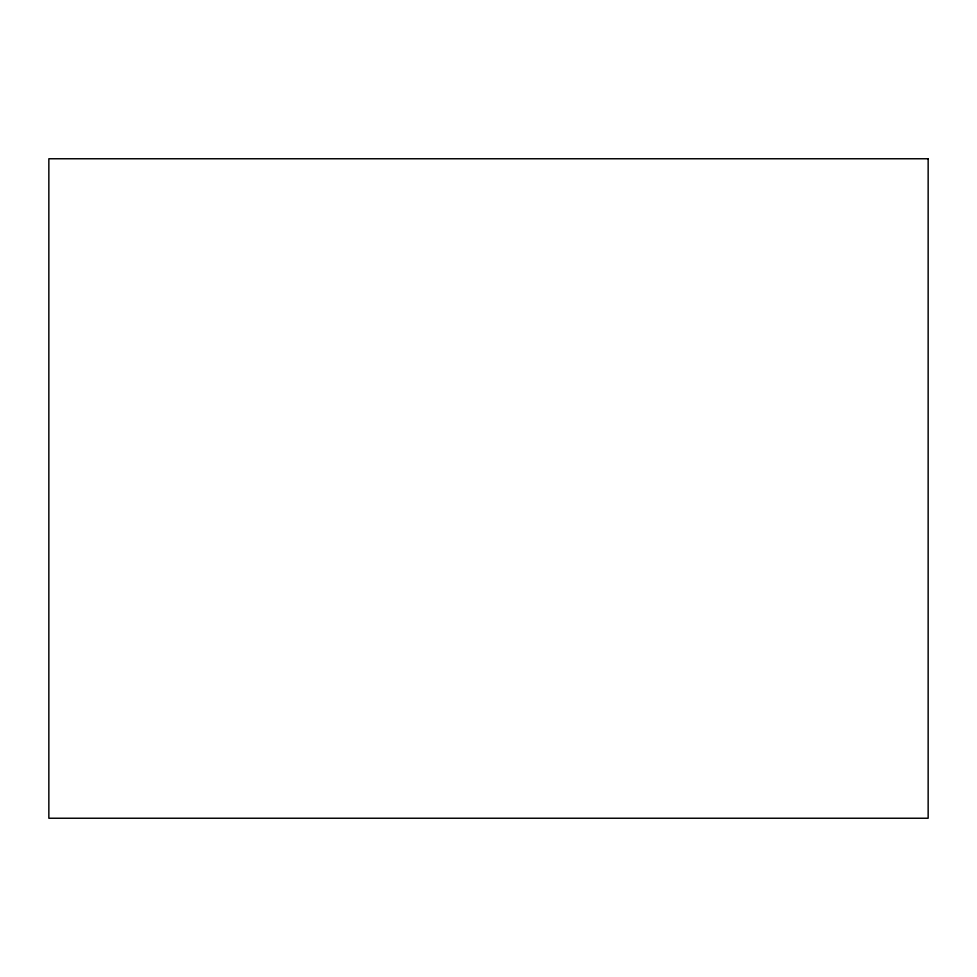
<?xml version="1.0" encoding="UTF-8"?>
<svg xmlns="http://www.w3.org/2000/svg" width="977" height="977" viewBox="0 0 977 977"><rect width="100%" height="100%" fill="white"/><g stroke="black" fill="none" stroke-linecap="round" stroke-linejoin="round"><path stroke-width="1.47" d="M928.15 158.762L48.85 158.762L48.85 818.237L928.15 818.237L928.15 158.762"/></g></svg>
